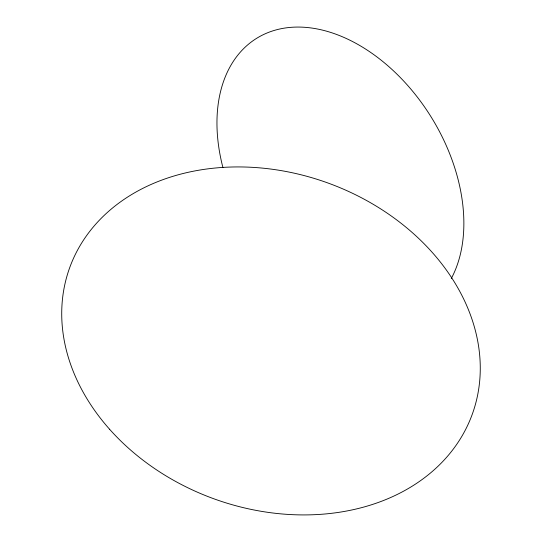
<?xml version="1.0" encoding="UTF-8"?>
<svg xmlns="http://www.w3.org/2000/svg" width="542" height="542" viewBox="0 0 542 542"><rect width="100%" height="100%" fill="white"/><g stroke="black" fill="none" stroke-linecap="round" stroke-linejoin="round"><path stroke-width="0.81" d="M222.904 167.464A158.731 106.713 58.1 0 1 349.238 39.884A158.731 106.713 58.1 0 1 451.303 278.493M109.579 429.237A214.212 167.878 20.1 0 0 467.055 426.601A214.212 167.878 20.1 0 0 236.359 166.936A214.212 167.878 20.1 0 0 109.579 429.237"/></g></svg>
